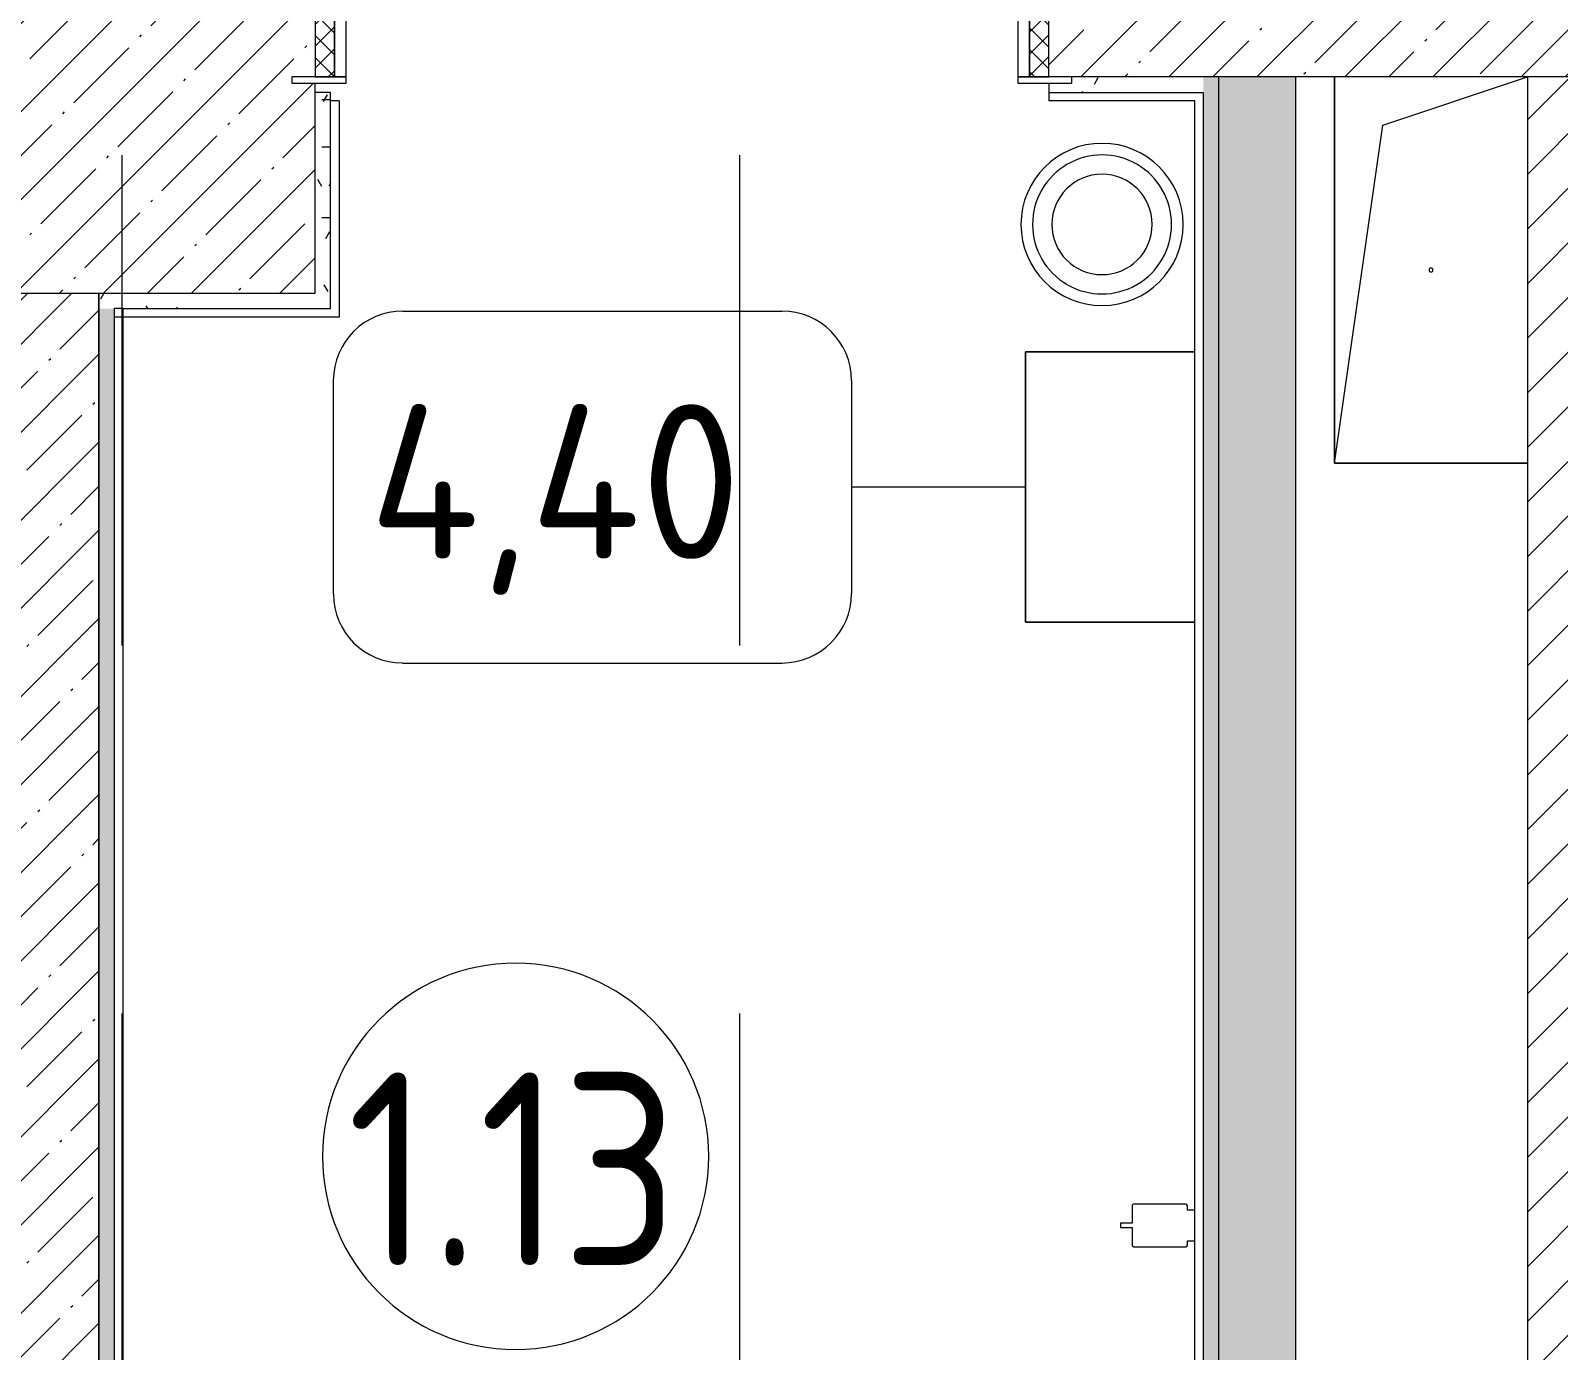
# Model space of a CAD drawing. Header units: millimetres. Extents: x 35840 to 252964, y -8553 to 29000.
# Drawn here: x 65541 to 67520, y 6031 to 7740 of the extents above; entities that cross this region are included whole.
import ezdxf

# ---------------------------------------------------------------- set-up
doc = ezdxf.new("R2010")
doc.units = ezdxf.units.MM
doc.linetypes.add('Осевая', pattern=[3175, 635, -476.25, 1587.5, -476.25])
for name, color, linetype, lineweight in [('A-AREA-IDEN', 7, 'Continuous', 9), ('A-DOOR', 7, 'Continuous', 9), ('A-DOOR-FRAM-2', 7, 'Continuous', 9), ('A-GENM', 7, 'Continuous', 9), ('I-FURN-IDEN', 7, 'Continuous', 9), ('I-WALL', 7, 'Continuous', 9), ('P-SANR-FIXT-2', 7, 'Continuous', 13), ('S-COLS', 7, 'Continuous', 9), ('Оси-2', 7, 'Осевая', 9)]:
    doc.layers.add(name, color=color, linetype=linetype, lineweight=lineweight)
for name, color, linetype, lineweight, true_color in [('A-DOOR-1', 7, 'Continuous', 9, 0xc0c0c0), ('A-DOOR-FRAM-1', 7, 'Continuous', 9, 0xc0c0c0), ('A-WALL-1', 9, 'Continuous', 9, 0x808080), ('I-FURN-1', 9, 'Continuous', 9, 0x808080), ('P-SANR-FIXT-1', 9, 'Continuous', 13, 0x808080)]:
    doc.layers.add(name, color=color, linetype=linetype, lineweight=lineweight, true_color=true_color)
doc.styles.add('GOST Common', font='GOST_Common.ttf', dxfattribs={"height": 200})
doc.styles.add('GOST Common_1', font='GOST_Common.ttf', dxfattribs={"width": 0.9, "height": 250})
pattern_1 = [(45, (600, 0), (-57.02463, 57.02463), []), (45, (657.025, 0), (-57.02463, 57.02463), [100.806, -20.161, 3.353, -16.808])]
pattern_2 = [(0, (600, 0), (121.92, 30.48), [10.058, -81.382, 10.058, -81.382, -487.68]), (0, (600, 0), (121.92, 30.48), [-182.88, 10.058, -172.822, 10.058, -81.382, -213.36]), (0, (600, 0), (121.92, 30.48), [-457.2, 10.058, -50.902, 10.058, -142.342]), (120, (645.72, 15.24), (-87.356454, 90.345817), [10.058, -81.382, 10.058, -81.382, -487.68]), (120, (645.72, 15.24), (-87.356454, 90.345817), [-182.88, 10.058, -172.822, 10.058, -81.382, -213.36]), (120, (645.72, 15.24), (-87.356454, 90.345817), [-457.2, 10.058, -50.902, 10.058, -142.342]), (240, (660.96, 76.2), (-34.563546, -120.825817), [10.058, -81.382, 10.058, -81.382, -487.68]), (240, (660.96, 76.2), (-34.563546, -120.825817), [-182.88, 10.058, -172.822, 10.058, -81.382, -213.36]), (240, (660.96, 76.2), (-34.563546, -120.825817), [-457.2, 10.058, -50.902, 10.058, -142.342])]

# ---------------------------------------------------------------- blocks, each defined once
blk = doc.blocks.new('BSC_Колонна _Прямоугольная - 500х500-V13-План расстановки мебели и оборудования 1 этажа в осях 12-23')
at = {"layer": 'S-COLS'}
h = blk.add_hatch(dxfattribs=at)
h.set_pattern_fill('FP_15', color=256, style=0, pattern_type=2)
h.set_pattern_definition([(45, (-65060, -7650), (-57.02463, 57.02463), []), (45, (-65002.975, -7650), (-57.02463, 57.02463), [100.806, -20.161, 3.353, -16.808])])
h.paths.add_polyline_path([(-250, -250), (250, -250), (250, 22), (220, 22), (220, 30), (250, 30), (250, 250), (-250, 250), (-250, 30)])
for p, q in [((220, 250), (-250, 250)), ((-250, 250), (-250, -250)), ((250, -250), (250, 22)), ((-250, -250), (250, -250))]:
    blk.add_line(p, q, dxfattribs=at)
blk = doc.blocks.new('110_Дверь_СКБ_1Ст_Внутренняя1 - Д-7_л__950x2100h_Туалет-21784696-План расстановки мебели и оборудования 1 этажа в осях 12-23')
at = {"layer": 'A-DOOR'}
h = blk.add_hatch(dxfattribs=at)
h.set_pattern_fill('FP_50', color=256, style=0, pattern_type=2)
h.set_pattern_definition([(135, (1826.41, 174.685), (-14.14214, -14.14214), []), (225, (1826.41, 174.685), (14.14214, -14.14214), [])])
h.paths.add_polyline_path([(487.5, -110), (487.5, 110), (462.5, 110), (462.5, -110)])
at = {"layer": 'A-DOOR-FRAM-2'}
h = blk.add_hatch(dxfattribs=at)
h.set_pattern_fill('FP_51', color=256, style=0, pattern_type=2)
h.set_pattern_definition([(45, (-296.384, 174.685), (-14.1421, 14.1421), []), (135, (-296.384, 174.685), (-14.1421, -14.1421), [])])
h.paths.add_polyline_path([(-437.5, -110), (-437.5, 110), (-462.5, 110), (-462.5, -110)])
at = {"layer": 'A-DOOR-1'}
for p, q in [((437.5, 960), (397.5, 960)), ((397.5, 960), (397.5, 110)), ((437.5, 110), (437.5, 960)), ((397.5, 110), (437.5, 110))]:
    blk.add_line(p, q, dxfattribs=at)
blk.add_arc((437.5, 110), 850, 90, 180, dxfattribs=at)
at = {"layer": 'A-DOOR-FRAM-1'}
for p, q in [((-422.5, 118), (-492.5, 118)), ((-492.5, 118), (-492.5, 110)), ((-492.5, 110), (-422.5, 110)), ((-437.5, 110), (-462.5, 110)), ((-462.5, 110), (-462.5, -110)), ((-412.5, 110), (-437.5, 110)), ((-437.5, 110), (-437.5, 30)), ((-437.5, -110), (-437.5, 110)), ((-422.5, 110), (-437.5, 110)), ((-437.5, 110), (-437.5, 109)), ((-437.5, 109), (-422.5, 109)), ((-422.5, 110), (-422.5, 118)), ((-422.5, 109), (-422.5, 110)), ((-412.5, 70), (-412.5, 110)), ((437.5, 110), (437.5, 70)), ((462.5, 110), (437.5, 110)), ((517.5, 118), (447.5, 118)), ((447.5, 118), (447.5, 110)), ((462.5, 110), (447.5, 110)), ((447.5, 110), (447.5, 109)), ((447.5, 110), (517.5, 110)), ((447.5, 109), (462.5, 109)), ((462.5, 30), (462.5, 110)), ((487.5, 110), (462.5, 110)), ((462.5, 110), (462.5, -110)), ((462.5, 109), (462.5, 110)), ((487.5, -110), (487.5, 110)), ((517.5, 110), (517.5, 118)), ((-402.5, 70), (-412.5, 70)), ((-402.5, 30), (-402.5, 70)), ((437.5, 70), (427.5, 70)), ((427.5, 70), (427.5, 30)), ((-437.5, 30), (-402.5, 30)), ((-422.5, 30), (-437.5, 30)), ((-437.5, 30), (-437.5, -110)), ((-422.5, -110), (-422.5, 30)), ((427.5, 30), (462.5, 30)), ((462.5, 30), (447.5, 30)), ((447.5, 30), (447.5, -110)), ((462.5, -110), (462.5, 30)), ((-422.5, -110), (-492.5, -110)), ((-492.5, -110), (-492.5, -118)), ((-492.5, -118), (-422.5, -118)), ((-462.5, -110), (-437.5, -110)), ((-437.5, -110), (-422.5, -110)), ((-422.5, -118), (-422.5, -110)), ((447.5, -110), (462.5, -110)), ((517.5, -110), (447.5, -110)), ((447.5, -110), (447.5, -118)), ((447.5, -118), (517.5, -118)), ((462.5, -110), (487.5, -110)), ((517.5, -118), (517.5, -110))]:
    blk.add_line(p, q, dxfattribs=at)
blk = doc.blocks.new('GM_Отверстие прямоугольное _в плите_ - Отверстие-21609826-План расстановки мебели и оборудования 1 этажа в осях 12-23')
at = {"layer": 'A-GENM'}
for p, q in [((-125, -250), (-125, 250)), ((-125, 250), (-125, -250)), ((-62.5, 187.5), (125, 250)), ((-125, -250), (-62.5, 187.5)), ((125, -250), (-125, -250)), ((-125, -250), (125, -250))]:
    blk.add_line(p, q, dxfattribs=at)
for start, end in [(360, 180), (180, 360)]:
    blk.add_arc((0, 0), 2.5, start, end, dxfattribs=at)
blk = doc.blocks.new('TOY_Диспансер мыло - Дозатор Elegance new 11654 019001 хром-30593950-План расстановки мебели и оборудования 1 этажа в осях 12-23')
at = {"layer": 'A-GENM'}
for p, q in [((127.9, 101.6), (122.2, 101.6)), ((122.2, 101.6), (122.2, 86.7)), ((127.9, 86.7), (127.9, 101.6)), ((97.5, 84.7), (97.5, 17)), ((122.2, 86.7), (99.5, 86.7)), ((150.5, 86.7), (127.9, 86.7)), ((152.5, 17), (152.5, 84.7)), ((99.5, 15), (105, 15)), ((105, 15), (105, 5.5)), ((145, 5.5), (145, 15)), ((145, 15), (150.5, 15))]:
    blk.add_line(p, q, dxfattribs=at)
for centre, start, end in [((99.5, 84.7), 90, 180), ((150.5, 84.7), 360, 90), ((99.5, 17), 180, 270), ((150.5, 17), 270, 360)]:
    blk.add_arc(centre, 2, start, end, dxfattribs=at)
blk = doc.blocks.new('мусорная корзина - Round_ Metal-V221-План расстановки мебели и оборудования 1 этажа в осях 12-23')
at = {"layer": 'P-SANR-FIXT-1'}
for radius, start, end in [(105, 0, 180), (90, 360, 119.9041), (90, 120, 180), (65, 0, 180), (105, 180, 360), (90, 180, 240), (65, 180, 360), (90, 240.0959, 360)]:
    blk.add_arc((0, 0), radius, start, end, dxfattribs=at)
blk = doc.blocks.new('Марка_Мебель - В прямоуг_Balcon_Марка-25523697-План расстановки мебели и оборудования 1 этажа в осях 12-23')
at = {"layer": 'I-FURN-IDEN'}
for p, q in [((-2.455, 2.278), (2.455, 2.278)), ((-3.355, 1.378), (-3.355, -1.384)), ((3.355, 1.378), (3.355, -1.378)), ((-2.461, -2.278), (2.455, -2.278))]:
    blk.add_line(p, q, dxfattribs=at)
for centre, radius, start, end in [((-2.455, 1.378), 0.9, 90, 180), ((2.455, 1.378), 0.9, 0, 90), ((-2.461, -1.384), 0.893, 180, 270), ((2.455, -1.378), 0.9, 270, 0)]:
    blk.add_arc(centre, radius, start, end, dxfattribs=at)
blk = doc.blocks.new('Марка_Помещения - Номер-25198446-План расстановки мебели и оборудования 1 этажа в осях 12-23')
at = {"layer": 'A-AREA-IDEN'}
for start, end in [(360, 180), (180, 360)]:
    blk.add_arc((0, 0), 2.5, start, end, dxfattribs=at)

msp = doc.modelspace()

# ---------------------------------------------------------------- hatches: boundary and pattern name
at = {"layer": 'I-WALL'}
h = msp.add_hatch(dxfattribs=at)
h.set_pattern_fill('FP_1', color=256, style=0, pattern_type=2)
h.set_pattern_definition(pattern_1)
h.paths.add_polyline_path([(71775.7, 7680), (71860, 7680), (71860, 7900), (71660, 7900), (71660, 7680), (71690, 7680)])
h.paths.add_polyline_path([(70420, 7680), (70710, 7680), (70710, 7900), (69360, 7900), (69360, 7680), (70326.3, 7680)])
h.paths.add_polyline_path([(68152.3, 7680), (68260, 7680), (68260, 7900), (66860, 7900), (66860, 7680), (67580, 7680)])
h = msp.add_hatch(dxfattribs=at)
h.set_pattern_fill('FP_85', color=256, style=0, pattern_type=2)
h.set_pattern_definition(pattern_2)
h.paths.add_polyline_path([(66890, 7660), (67060, 7660), (67060, 7680), (66890, 7680), (66890, 7672), (66860, 7672), (66860, 7660), (66884.1, 7660)])
h = msp.add_hatch(dxfattribs=at)
h.set_pattern_fill('FP_85', color=256, style=0, pattern_type=2)
h.set_pattern_definition(pattern_2)
h.paths.add_polyline_path([(67060, 3760), (67080, 3760), (67080, 7680), (67060, 7680), (67060, 4860.3)])
h = msp.add_hatch(dxfattribs=at)
h.set_pattern_fill('FP_22', color=256, style=0, pattern_type=2)
h.set_pattern_definition([(135, (600, 0), (-75.43415, -75.43415), [106.68, -17.78, 3.556, -17.78]), (135, (600, 75.39), (-75.43415, -75.43415), []), (50, (600, 0), (127.52922, -11.15758), [13.335, -146.685]), (355, (600, 0), (-24.66966, 133.74002), [10.668, -117.348]), (100.451, (610.63, -0.93), (102.85973, 122.58178), [11.333, -124.663]), (46.184, (600, 35.56), (189.75516, -29.43036), [20.002, -220.027]), (96.636, (615.81, 33.1), (166.1822, 173.1996), [17, -186.995]), (351.184, (600, 35.56), (166.18393, 173.1976), [16.002, -176.022]), (21, (617.78, 26.67), (106.13027, -71.58603), [13.335, -146.685]), (326, (617.78, 26.67), (43.26188, 128.93175), [10.668, -117.348]), (71.451, (626.62, 20.7), (149.39198, 57.34505), [11.333, -124.663]), (37.5, (600, 0), (2.162228, 59.188357), [3.353, -112.573, 3.353, -115.773, -117.792]), (37.5, (600, 0), (2.162228, 59.188357), [-235.052, 3.353, -114.44]), (7.5, (600, 0), (46.77386, 70.12615), [3.353, -64.567, 3.353, -109.906, -44.894]), (7.5, (600, 0), (46.77386, 70.12615), [-181.178, 3.353, -41.542]), (327.5, (560.35, 0), (94.91367, -4.010093), [3.353, -41.097, 3.353, -135.331, -184.023]), (327.5, (560.35, 0), (94.91367, -4.010093), [-183.134, 3.353, -180.67]), (317.5, (542.57, 0), (103.69057, 17.79882), [3.353, -54.432, 3.353, -88.748, -130.683]), (317.5, (542.57, 0), (103.69057, 17.79882), [-149.885, 3.353, -127.33])])
h.paths.add_polyline_path([(67080, 3980), (67180, 3980), (67180, 7680), (67080, 7680), (67080, 4860.3)])
h = msp.add_hatch(dxfattribs=at)
h.set_pattern_fill('FP_49', color=256, style=0, pattern_type=2)
h.set_pattern_definition([(45, (600, 0), (-35.35534, 35.35534), [])])
h.paths.add_polyline_path([(67480, 3980), (67560, 3980), (67560, 7680), (67480, 7680), (67480, 4860.3)])
h = msp.add_hatch(dxfattribs=at)
h.set_pattern_fill('FP_85', color=256, style=0, pattern_type=2)
h.set_pattern_definition(pattern_2)
h.paths.add_polyline_path([(65930, 7380), (65930, 7660), (65910, 7660), (65910, 7380)])
h = msp.add_hatch(dxfattribs=at)
h.set_pattern_fill('FP_1', color=256, style=0, pattern_type=2)
h.set_pattern_definition(pattern_1)
h.paths.add_polyline_path([(65410, 400), (65630, 400), (65630, 7400), (65410, 7400), (65410, 723.5)])
h = msp.add_hatch(dxfattribs=at)
h.set_pattern_fill('FP_85', color=256, style=0, pattern_type=2)
h.set_pattern_definition(pattern_2)
h.paths.add_polyline_path([(65910, 7380), (65910, 7400), (65630, 7400), (65630, 7380), (65650, 7380)])
h = msp.add_hatch(dxfattribs=at)
h.set_pattern_fill('FP_85', color=256, style=0, pattern_type=2)
h.set_pattern_definition(pattern_2)
h.paths.add_polyline_path([(65650, 420), (65650, 7380), (65630, 7380), (65630, 420)])

# ---------------------------------------------------------------- linework, layer by layer
at = {"layer": 'A-WALL-1'}
for p, q in [((67560, 7680), (66890, 7680)), ((67080, 7680), (67080, 3760)), ((67180, 3980), (67180, 7680)), ((67480, 7680), (67480, 3980)), ((65930, 7660), (65910, 7660)), ((65930, 7649), (65930, 7660)), ((66860, 7672), (66860, 7660)), ((66860, 7660), (67060, 7660)), ((67060, 7660), (67060, 3740)), ((65630, 400), (65630, 7400)), ((65630, 7400), (65630, 400)), ((65661, 7380), (65930, 7380))]:
    msp.add_line(p, q, dxfattribs=at)
at = {"layer": 'I-FURN-1'}
for p, q in [((66830, 7324), (66830, 6974)), ((67049, 7324), (66830, 7324)), ((66830, 7324), (67049, 7324)), ((66830, 6974), (66830, 7324)), ((66830, 6974), (67049, 6974)), ((67049, 6974), (66830, 6974))]:
    msp.add_line(p, q, dxfattribs=at)
at = {"layer": 'I-FURN-IDEN'}
msp.add_line((66830, 7149), (66604.5, 7149), dxfattribs=at)
at = {"layer": 'I-WALL'}
for p, q in [((66860, 7660), (66860, 7649)), ((65930, 7380), (65930, 7649)), ((65941, 7649), (65930, 7649)), ((65941, 7649), (65941, 7369)), ((67049, 7649), (66860, 7649)), ((67049, 3729), (67049, 7649)), ((65650, 515.5), (65650, 7380)), ((65661, 7380), (65650, 7380)), ((65941, 7369), (65650, 7369)), ((65661, 7380), (65661, 526.5))]:
    msp.add_line(p, q, dxfattribs=at)
at = {"layer": 'Оси-2'}
for p, q in [((65660, 593.7), (65660, 24898.1)), ((66460, 593.7), (66460, 24898.1))]:
    msp.add_line(p, q, dxfattribs=at)

# ---------------------------------------------------------------- block references
at = {"layer": 'A-AREA-IDEN', "xscale": 99.99999999999993, "yscale": 99.99999999999993, "zscale": 99.99999999999993}
msp.add_blockref('Марка_Помещения - Номер-25198446-План расстановки мебели и оборудования 1 этажа в осях 12-23', (66169.6, 6282.5), dxfattribs=at)
at = {"layer": 'A-DOOR-1'}
msp.add_blockref('110_Дверь_СКБ_1Ст_Внутренняя1 - Д-7_л__950x2100h_Туалет-21784696-План расстановки мебели и оборудования 1 этажа в осях 12-23', (66372.5, 7790), dxfattribs=at)
at = {"layer": 'A-GENM'}
msp.add_blockref('GM_Отверстие прямоугольное _в плите_ - Отверстие-21609826-План расстановки мебели и оборудования 1 этажа в осях 12-23', (67355, 7430), dxfattribs=at)
at = {"layer": 'I-FURN-IDEN', "xscale": 99.99999999999993, "yscale": 99.99999999999993, "zscale": 99.99999999999993}
msp.add_blockref('Марка_Мебель - В прямоуг_Balcon_Марка-25523697-План расстановки мебели и оборудования 1 этажа в осях 12-23', (66269, 7149), dxfattribs=at)
at = {"layer": 'P-SANR-FIXT-1'}
msp.add_blockref('мусорная корзина - Round_ Metal-V221-План расстановки мебели и оборудования 1 этажа в осях 12-23', (66929, 7489), dxfattribs=at)
at = {"layer": 'P-SANR-FIXT-2', "rotation": 89.99999999999987}
msp.add_blockref('TOY_Диспансер мыло - Дозатор Elegance new 11654 019001 хром-30593950-План расстановки мебели и оборудования 1 этажа в осях 12-23', (67054.5, 6068), dxfattribs=at)
at = {"layer": 'S-COLS'}
msp.add_blockref('BSC_Колонна _Прямоугольная - 500х500-V13-План расстановки мебели и оборудования 1 этажа в осях 12-23', (65660, 7650), dxfattribs=at)

# ---------------------------------------------------------------- texts
at = {"layer": 'A-AREA-IDEN', "insert": (65951.5, 6391.1), "char_height": 250, "width": 548.354, "attachment_point": 1, "style": 'GOST Common_1'}
msp.add_mtext('1.13', dxfattribs=at)
at = {"layer": 'I-FURN-IDEN', "insert": (65979.5, 7256.1), "char_height": 200, "width": 665.401, "attachment_point": 1, "style": 'GOST Common'}
msp.add_mtext('4,40', dxfattribs=at)

doc.saveas('drawing.dxf')
